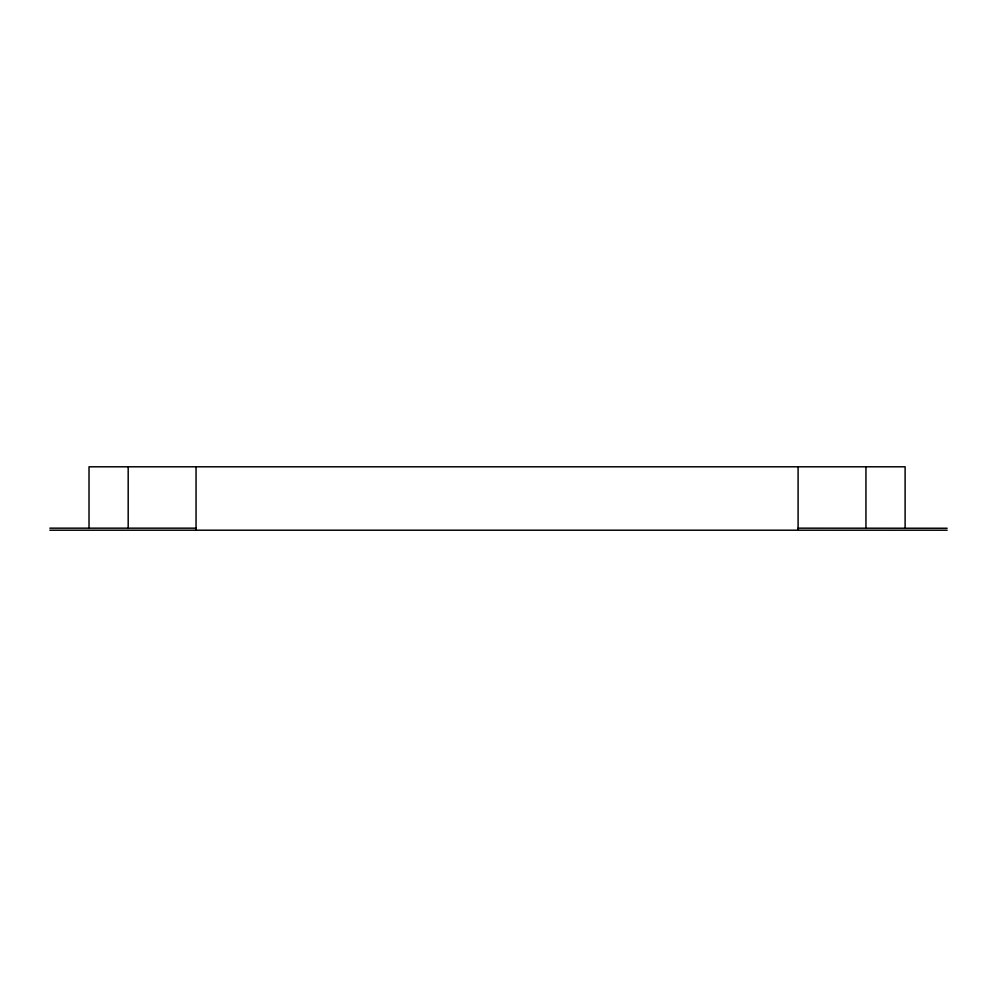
<?xml version="1.0" encoding="UTF-8"?>
<svg xmlns="http://www.w3.org/2000/svg" width="997" height="997" viewBox="0 0 997 997"><rect width="100%" height="100%" fill="white"/><g stroke="black" fill="none" stroke-linecap="round" stroke-linejoin="round"><path stroke-width="1.5" d="M49.85 528.161L196.048 528.161M798.099 528.161L947.15 528.248M49.85 530.205L947.15 530.205M905.114 528.248L905.114 466.795L89.02 466.795L89.02 528.161M865.944 466.795L865.944 528.161M798.099 466.795L798.099 530.205M196.048 466.795L196.048 530.205M128.189 466.795L128.189 528.161"/></g></svg>
